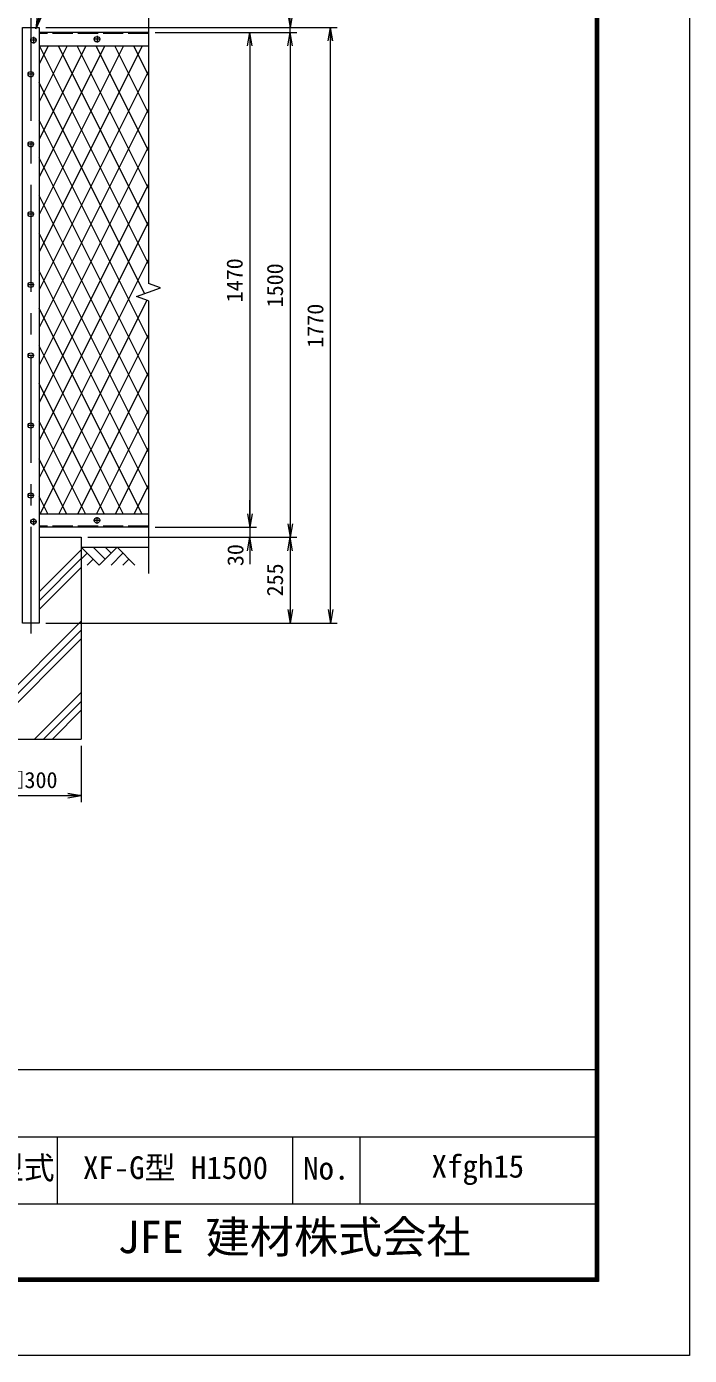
# Model space of a CAD drawing. Units: millimetres at full size. Extents: x -4200 to 4200, y -2970 to 2970.
# Drawn here: x 2230 to 4200, y -2970 to 979 of the extents above; entities that cross this region are included whole.
import ezdxf
from ezdxf.enums import TextEntityAlignment as Align

# ---------------------------------------------------------------- set-up
doc = ezdxf.new("R2010")
doc.units = ezdxf.units.MM
doc.header["$LTSCALE"] = 10
doc.linetypes.add('DASHED', pattern=[7.5, 6, -1.5])
doc.linetypes.add('USER1', pattern=[50.8, 31.75, -6.35, 6.35, -6.35])
doc.layers.add('0-0_D-TTL-TXT', color=7, linetype='Continuous')
for name, color, linetype, lineweight in [('0-1_D-STR3', 3, 'Continuous', 13), ('0-2_D-BMK', 2, 'USER1', 13), ('0-3_D-STR1', 1, 'Continuous', 18), ('0-4_D-STR4', 7, 'Continuous', 18), ('0-5_D-BGD', 7, 'Continuous', 18), ('0-6_D-STR-DIM', 7, 'Continuous', 13), ('0-7_0', 7, 'Continuous', 18), ('0-8_D-DCR-HCH', 7, 'Continuous', 13), ('0-9_D-STR-TXT', 7, 'Continuous', 13), ('0-A_D-STR2', 7, 'Continuous', 13), ('0-B_D-TTL', 7, 'Continuous', 18)]:
    doc.layers.add(name, color=color, linetype=linetype, lineweight=lineweight)
doc.styles.add('ＭＳ ゴシック', font='')
doc.styles.get('ＭＳ ゴシック').set_extended_font_data('MS Gothic')

# ---------------------------------------------------------------- blocks, each defined once
blk = doc.blocks.new('_Open')
at = {"layer": '0-7_0'}
blk.add_line((-10, 1.667), (0, 0), dxfattribs=at)
blk.add_lwpolyline([(-10, -1.667), (0, 0), (-10, 0)], dxfattribs=at)

msp = doc.modelspace()

# ---------------------------------------------------------------- linework, layer by layer
at = {"layer": '0-1_D-STR3'}
for centre in [(2438.99, 941.37), (2249.99, 938.37), (2241.99, 837.37), (2241.99, 629.37), (2241.99, 421.37), (2241.99, 211.37), (2241.99, 1.37), (2241.99, -206.63), (2241.99, -414.63), (2249.99, -492.63), (2438.99, -488.63)]:
    msp.add_circle(centre, 8, dxfattribs=at)
at = {"layer": '0-2_D-BMK'}
for p, q in [((2241.99, 1016.37), (2241.99, -833.63)), ((2249.99, 948.37), (2249.99, 928.37)), ((2438.99, 951.37), (2438.99, 931.37)), ((2259.99, 938.37), (2239.99, 938.37)), ((2448.99, 941.37), (2428.99, 941.37)), ((2251.99, 837.37), (2231.99, 837.37)), ((2251.99, 629.37), (2231.99, 629.37)), ((2251.99, 421.37), (2231.99, 421.37)), ((2251.99, 211.37), (2231.99, 211.37)), ((2251.99, 1.37), (2231.99, 1.37)), ((2251.99, -206.63), (2231.99, -206.63)), ((2251.99, -414.63), (2231.99, -414.63)), ((2259.99, -492.63), (2239.99, -492.63)), ((2249.99, -482.63), (2249.99, -502.63)), ((2448.99, -488.63), (2428.99, -488.63)), ((2438.99, -498.63), (2438.99, -478.63))]:
    msp.add_line(p, q, dxfattribs=at)
at = {"layer": '0-3_D-STR1'}
for p, q in [((2591.99, 961.37), (2266.99, 961.37)), ((2266.99, 921.37), (2591.99, 921.37)), ((2266.99, -468.63), (2591.99, -468.63)), ((2591.99, -508.63), (2266.99, -508.63))]:
    msp.add_line(p, q, dxfattribs=at)
at = {"layer": '0-3_D-STR1', "linetype": 'DASHED'}
for p, q in [((2591.99, 958.37), (2266.99, 958.37)), ((2591.99, -505.63), (2266.99, -505.63))]:
    msp.add_line(p, q, dxfattribs=at)
at = {"layer": '0-3_D-STR1'}
msp.add_lwpolyline([(2266.99, -793.63), (2216.99, -793.63), (2216.99, 976.37), (2266.99, 976.37)], close=True, dxfattribs=at)
at = {"layer": '0-4_D-STR4'}
for p, q in [((2266.99, -538.63), (2391.99, -538.63)), ((2391.99, -538.63), (2391.99, -1138.63)), ((2091.99, -1138.63), (2391.99, -1138.63))]:
    msp.add_line(p, q, dxfattribs=at)
at = {"layer": '0-5_D-BGD'}
msp.add_line((2391.99, -568.63), (2591.99, -568.63), dxfattribs=at)
at = {"layer": '0-6_D-STR-DIM'}
for p, q in [((2591.99, 1025.82), (2591.99, 215.59)), ((2286.99, 976.37), (3033.04, 976.37)), ((2286.99, 976.37), (3153.04, 976.37)), ((2611.99, 961.37), (2913.04, 961.37)), ((2611.99, 961.37), (3033.04, 961.37)), ((2611.99, 961.37), (3033.04, 961.37)), ((2893.04, 961.37), (2893.04, -508.63)), ((3013.04, 961.37), (3013.04, 976.37)), ((3013.04, 961.37), (3013.04, -538.63)), ((3133.04, -793.63), (3133.04, 976.37)), ((3013.04, 921.37), (3013.04, 881.37)), ((2556.75, 177.12), (2627.23, 202.77)), ((2627.23, 202.77), (2591.99, 215.59)), ((2591.99, 164.29), (2556.75, 177.12)), ((2591.99, 164.29), (2591.99, -645.94)), ((2893.04, -468.63), (2893.04, -428.63)), ((2611.99, -508.63), (2913.04, -508.63)), ((2611.99, -508.63), (2913.04, -508.63)), ((2893.04, -508.63), (2893.04, -538.63)), ((2411.99, -538.63), (3033.04, -538.63)), ((2411.99, -538.63), (2913.04, -538.63)), ((2411.99, -538.63), (3033.04, -538.63)), ((3013.04, -538.63), (3013.04, -793.63)), ((2893.04, -578.63), (2893.04, -618.63)), ((2286.99, -793.63), (3033.04, -793.63)), ((2286.99, -793.63), (3153.04, -793.63)), ((2391.99, -1158.63), (2391.99, -1326.33)), ((2091.99, -1306.33), (2391.99, -1306.33))]:
    msp.add_line(p, q, dxfattribs=at)
at = {"layer": '0-8_D-DCR-HCH'}
for p, q in [((2266.99, -541.58), (2269.94, -538.63)), ((2266.99, -700.68), (2391.99, -575.68)), ((2445.2, -621.84), (2391.99, -568.63)), ((2409.73, -586.37), (2391.99, -604.03)), ((2462.94, -604.11), (2427.47, -568.63)), ((2498.42, -568.63), (2445.2, -621.84)), ((2480.77, -586.46), (2462.94, -568.63)), ((2516.15, -586.37), (2480.52, -621.84)), ((2498.42, -568.63), (2551.63, -621.84)), ((2266.99, -727.19), (2391.99, -602.19)), ((2266.99, -753.71), (2391.99, -628.71)), ((2427.47, -604.11), (2409.65, -621.84)), ((2533.89, -604.11), (2516.07, -621.84)), ((2091.99, -1087.81), (2391.99, -787.81)), ((2091.99, -1114.33), (2391.99, -814.33)), ((2094.2, -1138.63), (2391.99, -840.84)), ((2253.3, -1138.63), (2391.99, -999.94)), ((2279.82, -1138.63), (2391.99, -1026.46)), ((2306.33, -1138.63), (2391.99, -1052.97))]:
    msp.add_line(p, q, dxfattribs=at)
at = {"layer": '0-9_D-STR-TXT'}
msp.add_lwpolyline([(2766.63, 1108.02), (2295.66, 1108.02), (2257.57, 973.75)], dxfattribs=at)
at = {"layer": '0-A_D-STR2'}
for p, q in [((2294.02, 921.37), (2266.99, 867.31)), ((2349.92, 921.37), (2266.99, 755.5)), ((2405.83, 921.37), (2266.99, 643.7)), ((2461.73, 921.37), (2266.99, 531.89)), ((2517.63, 921.37), (2266.99, 420.09)), ((2573.53, 921.37), (2266.99, 308.29)), ((2591.99, 274.29), (2268.45, 921.37)), ((2591.99, 386.09), (2324.35, 921.37)), ((2591.99, 497.89), (2380.25, 921.37)), ((2591.99, 609.69), (2436.15, 921.37)), ((2591.99, 721.5), (2492.06, 921.37)), ((2591.99, 833.3), (2547.96, 921.37)), ((2591.99, 846.48), (2266.99, 196.48)), ((2580.38, 185.71), (2266.99, 812.48)), ((2591.99, 734.68), (2266.99, 84.68)), ((2591.99, 50.68), (2266.99, 700.68)), ((2591.99, 622.88), (2266.99, -27.12)), ((2591.99, -61.12), (2266.99, 588.87)), ((2591.99, 511.07), (2266.99, -138.93)), ((2591.99, -172.92), (2266.99, 477.07)), ((2591.99, 399.27), (2266.99, -250.73)), ((2591.99, -284.73), (2266.99, 365.27)), ((2591.99, 287.47), (2266.99, -362.53)), ((2591.99, -396.53), (2266.99, 253.46)), ((2587.18, 166.04), (2269.84, -468.63)), ((2572.14, -468.63), (2266.99, 141.66)), ((2591.99, 63.86), (2325.74, -468.63)), ((2516.24, -468.63), (2266.99, 29.86)), ((2591.99, -47.94), (2381.65, -468.63)), ((2460.34, -468.63), (2266.99, -81.94)), ((2404.44, -468.63), (2266.99, -193.75)), ((2591.99, -159.74), (2437.55, -468.63)), ((2591.99, -271.55), (2493.45, -468.63)), ((2348.53, -468.63), (2266.99, -305.55)), ((2591.99, -383.35), (2549.35, -468.63)), ((2292.63, -468.63), (2266.99, -417.35))]:
    msp.add_line(p, q, dxfattribs=at)
at = {"layer": '0-B_D-TTL'}
for p, q in [((2120, -2120), (3920, -2120)), ((2120, -2320), (3920, -2320)), ((2320, -2320), (2320, -2520)), ((3020, -2320), (3020, -2520)), ((3220, -2320), (3220, -2520)), ((2120, -2520), (3920, -2520))]:
    msp.add_line(p, q, dxfattribs=at)
at = {"layer": '0-B_D-TTL', "color": 2}
msp.add_lwpolyline([(-4200, 2970), (4200, 2970), (4200, -2970), (-4200, -2970)], close=True, dxfattribs=at)
at = {"layer": '0-B_D-TTL'}
for points in [[(-3930, 2750), (3930, 2750), (3930, -2750), (-3930, -2750)], [(-3927.5, 2747.5), (3927.5, 2747.5), (3927.5, -2747.5), (-3927.5, -2747.5)], [(-3925, 2745), (3925, 2745), (3925, -2745), (-3925, -2745)], [(-3922.5, 2742.5), (3922.5, 2742.5), (3922.5, -2742.5), (-3922.5, -2742.5)], [(-3920, 2740), (3920, 2740), (3920, -2740), (-3920, -2740)]]:
    msp.add_lwpolyline(points, close=True, dxfattribs=at)

# ---------------------------------------------------------------- block references
at = {"layer": '0-6_D-STR-DIM', "xscale": 4, "yscale": 4}
for p, rotation in [((3013.04, 976.37), 270), ((2893.04, 961.37), 90), ((3013.04, 961.37), 90), ((3013.04, 961.37), 90), ((3133.04, 976.37), 90), ((2893.04, -508.63), 270), ((2893.04, -508.63), 270), ((3013.04, -538.63), 270), ((2893.04, -538.63), 90), ((3013.04, -538.63), 90), ((3013.04, -793.63), 270), ((3133.04, -793.63), 270)]:
    msp.add_blockref('_Open', p, dxfattribs=dict(at, rotation=rotation))
msp.add_blockref('_Open', (2391.99, -1306.33), dxfattribs=at)
at = {"layer": '0-9_D-STR-TXT', "xscale": 4, "yscale": 4, "rotation": 254.16392}
msp.add_blockref('_Open', (2257.03, 971.82), dxfattribs=at)

# ---------------------------------------------------------------- texts
at = {"layer": '0-0_D-TTL-TXT', "style": 'ＭＳ ゴシック'}
for s, height, p in [('XF-G型 H1500', 67.38, (2397.11, -2466)), ('型式', 67.38, (2129.04, -2466.53)), ('No.', 67.38, (3051.78, -2467.6)), ('Xfgh15', 67.38, (3433.55, -2461.91)), ('JFE 建材株式会社', 96.19, (2500.2, -2694.95))]:
    msp.add_text(s, height=height, dxfattribs=at).set_placement(p, align=Align.BOTTOM_LEFT)
at = {"layer": '0-6_D-STR-DIM', "style": 'ＭＳ ゴシック'}
for s, p in [('1470', (2886.29, 159.45)), ('1500', (3006.29, 144.45)), ('1770', (3126.29, 24.45)), ('30', (2888.69, -624.53)), ('255', (3006.29, -714.5))]:
    msp.add_text(s, height=48.09, rotation=90, dxfattribs=at).set_placement(p, align=Align.BOTTOM_LEFT)
msp.add_text('□300', height=48.09, dxfattribs=at).set_placement((2157.8, -1298.56), align=Align.BOTTOM_LEFT)

doc.saveas('drawing.dxf')
